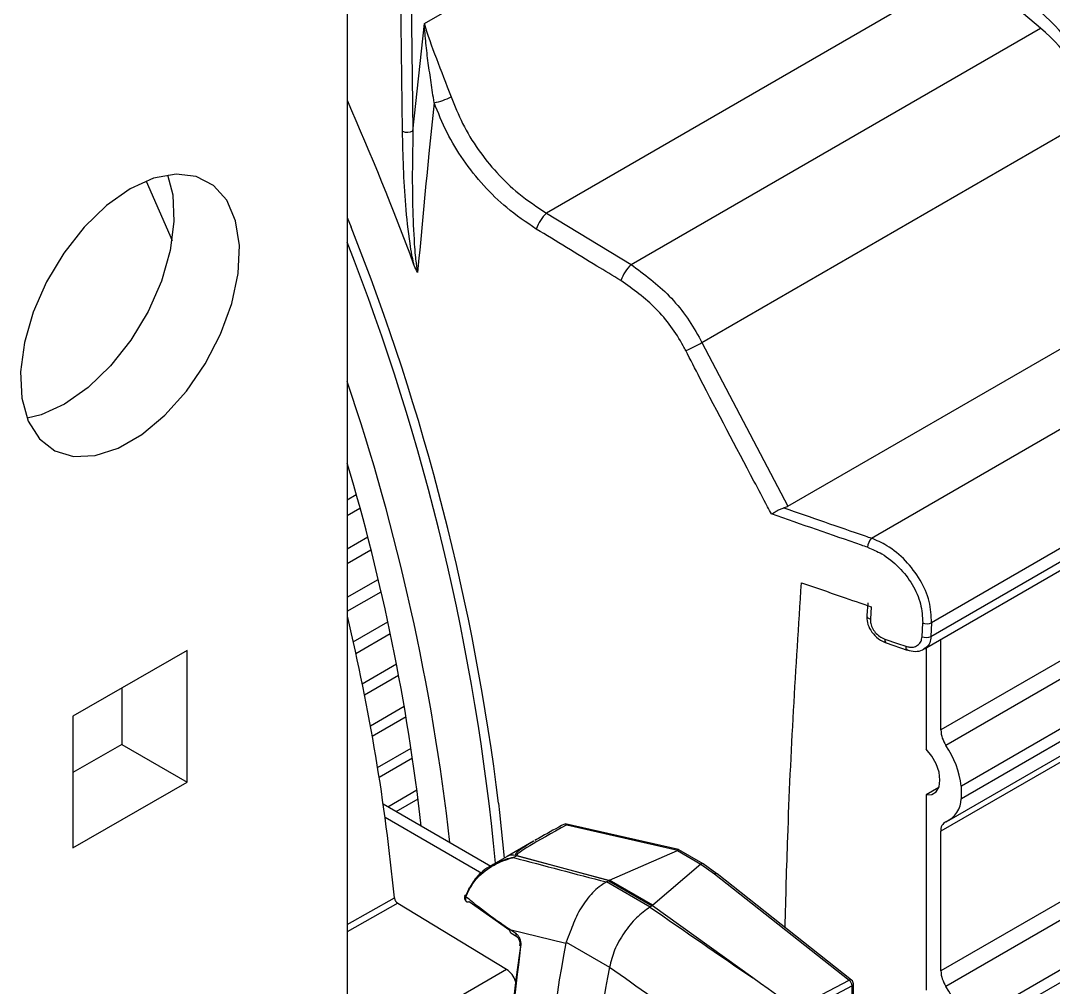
# Model space of a CAD drawing. Extents: x 6 to 134, y 3 to 97.
# Drawn here: x 18.283 to 20.383, y 8.611 to 10.576 of the extents above; entities that cross this region are included whole.
import ezdxf

# ---------------------------------------------------------------- set-up
doc = ezdxf.new("R2010")
doc.units = 0
doc.header["$MEASUREMENT"] = 0
doc.layers.add('OBJECT', color=7, linetype='CONTINUOUS')

msp = doc.modelspace()

# ---------------------------------------------------------------- linework, layer by layer
at = {"layer": 'OBJECT'}
for p, q in [((18.9471, 14.666), (18.9471, 7.7984)), ((19.0593, 10.352), (19.0482, 11.2138)), ((19.1038, 10.5705), (20.0106, 11.094)), ((19.0722, 10.9986), (19.0805, 10.3521)), ((20.2143, 10.6831), (19.352, 10.1853)), ((20.3569, 10.5615), (20.2143, 10.6831)), ((19.0805, 10.3521), (19.1038, 10.5705)), ((19.5241, 10.0808), (20.3569, 10.5615)), ((19.6681, 9.9222), (20.4823, 10.3923)), ((22.2294, 10.3323), (20.1542, 9.1343)), ((22.2309, 10.2957), (20.1647, 9.1029)), ((18.5378, 10.2504), (18.5907, 10.1297)), ((22.2413, 10.2008), (20.1959, 9.02)), ((18.9471, 10.176), (18.9546, 10.1569)), ((19.352, 10.1853), (19.5241, 10.0808)), ((22.2338, 10.171), (20.1959, 8.9945)), ((20.1713, 8.9508), (22.194, 10.1185)), ((22.1692, 10.0916), (20.1542, 8.9284)), ((19.0829, 10.0791), (19.0826, 10.0803)), ((19.0831, 10.0789), (19.0831, 10.0789)), ((19.0831, 10.0789), (19.0831, 10.0789)), ((19.8432, 9.5891), (20.6401, 10.0491)), ((20.0129, 9.5244), (20.7806, 9.9676)), ((19.6681, 9.9222), (19.8432, 9.5891)), ((20.8864, 9.7859), (20.1355, 9.3524)), ((22.1292, 9.7845), (20.1542, 8.6444)), ((20.1342, 9.3245), (20.8867, 9.7589)), ((22.1384, 9.7524), (20.1647, 8.613)), ((20.1207, 9.2991), (20.8764, 9.7354)), ((22.168, 9.6685), (20.1959, 8.5301)), ((22.168, 9.643), (20.1959, 8.5046)), ((18.9471, 9.6025), (18.9653, 9.6131)), ((18.9471, 9.5706), (18.9729, 9.5855)), ((18.9471, 9.5028), (18.9885, 9.5267)), ((18.9471, 9.4725), (18.9952, 9.5003)), ((18.9471, 9.4042), (19.0099, 9.4404)), ((18.9471, 9.3756), (19.0157, 9.4153)), ((20.0054, 9.3926), (20.0039, 9.3671)), ((20.0126, 9.3848), (20.0109, 9.3594)), ((18.9591, 9.3137), (19.0294, 9.3543)), ((20.116, 9.3239), (20.1173, 9.3518)), ((20.1355, 9.3524), (20.1342, 9.3245)), ((18.9643, 9.2899), (19.0345, 9.3304)), ((20.0429, 9.3115), (20.0857, 9.2968)), ((20.1542, 9.1343), (20.1542, 9.3185)), ((18.6211, 9.2961), (18.3892, 9.1622)), ((18.6211, 9.0283), (18.6211, 9.2961)), ((20.1242, 9.3012), (20.1242, 9.0949)), ((18.9774, 9.2282), (19.0471, 9.2684)), ((18.982, 9.2057), (19.0514, 9.2458)), ((18.4882, 9.2193), (18.4882, 9.105)), ((18.994, 9.143), (19.0629, 9.1828)), ((18.3892, 9.1622), (18.3892, 8.8944)), ((18.9978, 9.1218), (19.0665, 9.1615)), ((18.4882, 9.105), (18.3892, 9.0479)), ((18.4882, 9.105), (18.6211, 9.0283)), ((19.0087, 9.0581), (19.0768, 9.0974)), ((19.0119, 9.0384), (19.0798, 9.0776)), ((18.3892, 8.8944), (18.6211, 9.0283)), ((19.0295, 8.9783), (19.0888, 9.0125)), ((20.15, 9.0174), (20.1242, 9.0025)), ((20.1959, 8.9945), (20.1959, 9.02)), ((19.0467, 8.9684), (19.0911, 8.994)), ((20.1242, 9.0025), (20.1242, 8.605)), ((19.0201, 8.9838), (19.2391, 8.857)), ((19.0238, 8.9571), (19.2205, 8.8433)), ((19.3875, 8.9424), (19.3908, 8.9436)), ((19.621, 8.8909), (19.3903, 8.9437)), ((19.3938, 8.9415), (19.6191, 8.8898)), ((20.1542, 8.6444), (20.1542, 8.9284)), ((19.326, 8.9081), (19.2724, 8.8771)), ((19.4805, 8.8288), (19.6183, 8.8893)), ((19.6183, 8.8893), (19.6661, 8.8616)), ((19.6708, 8.8621), (19.6211, 8.8908)), ((19.2724, 8.8771), (19.2393, 8.858)), ((19.2849, 8.875), (19.2909, 8.8785)), ((19.4787, 8.8279), (19.2909, 8.8785)), ((19.292, 8.8791), (19.4799, 8.8285)), ((19.6661, 8.8616), (19.5685, 8.7778)), ((19.6663, 8.8617), (19.6942, 8.8416)), ((19.6989, 8.8418), (19.671, 8.8619)), ((19.4745, 8.8255), (19.4782, 8.8276)), ((19.5629, 8.7743), (19.4745, 8.8255)), ((19.4782, 8.8276), (19.5665, 8.7764)), ((19.4799, 8.8285), (19.4787, 8.8279)), ((19.5685, 8.7778), (19.4805, 8.8288)), ((19.6942, 8.8416), (19.9678, 8.6256)), ((19.9727, 8.6256), (19.699, 8.8417)), ((19.1951, 8.8123), (19.1883, 8.7977)), ((19.1884, 8.7951), (19.1957, 8.8111)), ((18.9471, 8.7386), (19.0428, 8.7931)), ((19.0496, 8.7819), (18.9471, 8.7235)), ((19.0496, 8.7819), (19.2708, 8.6476)), ((19.1949, 8.7852), (19.2775, 8.7269)), ((19.5665, 8.7764), (19.5629, 8.7743)), ((19.7717, 8.63), (19.5677, 8.777)), ((19.2775, 8.7284), (19.3915, 8.7007)), ((19.2897, 8.7206), (19.2775, 8.7284)), ((19.2794, 8.7219), (19.2916, 8.7142)), ((19.3915, 8.7007), (19.3923, 8.703)), ((19.3923, 8.703), (19.4804, 8.652)), ((18.9471, 8.4607), (19.2708, 8.6476)), ((19.4804, 8.652), (19.4803, 8.6519)), ((19.8725, 8.5754), (19.9678, 8.6256)), ((19.9737, 8.6137), (19.8874, 8.5682)), ((19.9737, 8.5889), (19.9737, 8.6137)), ((19.9765, 8.5903), (19.9765, 8.6178))]:
    msp.add_line(p, q, dxfattribs=at)
at = {"layer": 'OBJECT', "flags": 128}
for points in [[(18.5052, 10.2343), (18.4573, 10.2006), (18.4116, 10.1565), (18.3704, 10.104), (18.3354, 10.0456), (18.3084, 9.984), (18.2905, 9.922), (18.2827, 9.8626), (18.2853, 9.8086), (18.2982, 9.7624), (18.3208, 9.7263), (18.352, 9.7019), (18.3903, 9.6904), (18.434, 9.6923), (18.4811, 9.7075), (18.5292, 9.7353), (18.5763, 9.7744), (18.62, 9.823), (18.6583, 9.8788), (18.6895, 9.9392), (18.7121, 10.0013), (18.725, 10.0624), (18.7276, 10.1194), (18.7198, 10.1698), (18.7019, 10.2112), (18.6749, 10.2416), (18.6399, 10.2597), (18.5987, 10.2645), (18.553, 10.2559), (18.5052, 10.2343)], [(18.5815, 10.2628), (18.592, 10.2223), (18.5946, 10.1683), (18.5868, 10.1089), (18.569, 10.047), (18.542, 9.9853), (18.507, 9.9269), (18.4657, 9.8744), (18.4201, 9.8303), (18.3722, 9.7966)], [(19.0831, 10.0789), (19.0831, 10.0791), (19.083, 10.0793), (19.0829, 10.0794), (19.0829, 10.0796), (19.0828, 10.0798), (19.0827, 10.08), (19.0827, 10.0801), (19.0826, 10.0803)], [(18.3722, 9.7966), (18.3243, 9.775), (18.2959, 9.7681)], [(20.0036, 9.3671), (20.0036, 9.3669), (20.0037, 9.3657), (20.0045, 9.3639), (20.006, 9.3622), (20.0082, 9.3607), (20.0109, 9.3594)], [(20.0402, 9.3191), (20.066, 9.3102), (20.083, 9.3044)], [(20.1242, 9.0025), (20.1356, 9.003), (20.1447, 9.0086), (20.1505, 9.0187), (20.1524, 9.0324), (20.1505, 9.0484), (20.1447, 9.0651), (20.1356, 9.0812), (20.1242, 9.0949)], [(19.2546, 8.9854), (19.2568, 8.9663), (19.2658, 8.8734)], [(19.1957, 8.8111), (19.1947, 8.8117), (19.194, 8.8122), (19.1935, 8.8125), (19.1933, 8.8128), (19.1934, 8.8129), (19.1937, 8.8128), (19.1943, 8.8126), (19.1951, 8.8123)], [(19.1884, 8.7951), (19.1874, 8.7957), (19.1867, 8.7964), (19.1862, 8.7969), (19.1861, 8.7973), (19.1861, 8.7974)], [(19.3003, 8.6939), (19.2992, 8.6947), (19.2984, 8.6955), (19.2979, 8.6963), (19.2977, 8.6971), (19.2977, 8.6975)]]:
    msp.add_lwpolyline(points, dxfattribs=at)
at = {"layer": 'OBJECT'}
for centre, radius, start, end in [((20.0282, 10.2194), 0.4985, 24.3413, 48.7354), ((20.0281, 10.1868), 0.4985, 24.3413, 48.7354), ((19.101, 10.5307), 0.1231, 280.6098, 297.6852), ((13.7261, 8.0989), 5.7113, 20.2994, 23.9128), ((19.0697, 10.3729), 0.0234, 243.4952, 297.4987), ((19.4118, 10.1247), 0.0852, 134.5831, 160.7141), ((14.5656, 8.4086), 4.7244, 7.0127, 21.7185), ((14.6327, 8.4289), 4.6361, 5.3767, 21.4701), ((19.585, 10.0199), 0.0861, 134.9895, 160.9323), ((19.5778, 10.0603), 0.165, 290.4157, 303.1582), ((14.6779, 8.4004), 4.5062, 6.4326, 18.6653), ((14.8292, 8.4528), 4.296, 6.4968, 16.5552), ((20.0359, 9.504), 0.0307, 138.4982, 176.8051), ((14.8895, 8.3927), 4.1726, 5.5065, 13.4804), ((20.1256, 9.3757), 0.0254, 250.8654, 292.9718), ((20.0474, 9.3174), 0.00739, 166.5209, 232.5315), ((20.0902, 9.3027), 0.0074, 166.5765, 232.4036), ((20.1243, 9.3478), 0.0253, 250.9122, 293.0821), ((20.2136, 9.1366), 0.0594, 182.2569, 214.5658), ((20.0063, 8.9959), 0.1911, 7.2609, 34.0711), ((20.1432, 8.9959), 0.0527, 293.9676, 358.5322), ((20.173, 8.9307), 0.0189, 116.0881, 187.1141), ((19.2836, 8.8567), 0.0233, 75.8897, 118.8716), ((19.2955, 8.8478), 0.0321, 97.1666, 101.1343), ((19.3021, 8.859), 0.0225, 116.7561, 120.0124), ((19.1953, 8.7936), 0.01, 157.3299, 231.6213), ((19.1874, 8.7958), 0.00209, 65.0533, 127.5451), ((19.1948, 8.7909), 0.00767, 146.7149, 221.8219), ((19.1925, 8.7905), 0.0058, 234.5763, 295.161), ((19.2831, 8.7265), 0.00588, 161.5705, 230.892), ((19.2952, 8.7187), 0.00585, 161.4544, 231.9263), ((21.8997, 8.2192), 2.554, 169.1348, 178.1994), ((19.2449, 8.6087), 0.0467, 18.0389, 56.2941), ((22.0437, 8.1603), 2.6101, 169.1447, 176.7253), ((20.2136, 8.6467), 0.0594, 182.2569, 214.5658), ((19.9703, 8.6218), 0.00458, 57.7417, 123.2928), ((19.9588, 8.6137), 0.0148, 359.9389, 52.9036), ((19.9665, 8.6178), 0.01, 359.9378, 51.7087), ((19.9716, 8.6182), 0.00492, 294.4234, 354.9195), ((20.0063, 8.5059), 0.1911, 7.2609, 34.0711)]:
    msp.add_arc(centre, radius, start, end, dxfattribs=at)
for centre, major_axis, ratio, start_param, end_param in [((19.7002, 9.0848), (0.4086, 0.2053), 0.030932, 2.402897, 3.123561), ((19.7045, 9.0573), (0.4155, 0.1775), 0.058278, 2.689689, 3.16282), ((19.5916, 8.8963), (0.0277, -0.006), 0.182007, 6.036725, 6.177327), ((20.6846, 9.7383), (5.7608, -1.2905), 0.198511, 4.511648, 4.545339), ((19.7045, 9.0573), (0.4155, 0.1775), 0.058278, 3.16282, 3.215484), ((19.7002, 9.0848), (0.4086, 0.2053), 0.030932, 3.123561, 3.176225), ((19.7236, 8.82), (0.0576, -0.0415), 0.099981, 3.0913, 3.11748), ((19.6655, 8.8536), (0.00544, 0.0084), 0.540352, 6.256221, 7.043733), ((19.693, 8.8338), (0.00602, 0.00798), 0.517743, 6.271812, 7.08207), ((19.1577, 8.9108), (0.3276, -0.0728), 0.202062, 6.062142, 6.066346), ((19.1614, 8.9129), (0.3276, -0.0728), 0.202062, 6.066346, 6.072857), ((19.1611, 8.9131), (0.3326, -0.0717), 0.182007, 6.030208, 6.036725), ((20.2538, 8.2764), (0.6942, -0.495), 0.104675, 3.093894, 3.097234), ((18.1851, 11.666), (13.5326, -9.6672), 0.0947, 4.88167, 4.897182), ((20.2575, 8.2786), (0.6942, -0.495), 0.104675, 3.080803, 3.093894), ((20.258, 8.2783), (0.6909, -0.498), 0.099981, 3.11748, 3.130569), ((20.7028, 9.2867), (0.9788, 2.0011), 0.524292, 2.109953, 2.30619)]:
    msp.add_ellipse(centre, major_axis=major_axis, ratio=ratio, start_param=start_param, end_param=end_param, dxfattribs=at)
for points, knots in [([(19.1038, 10.5705), (19.1038, 10.5703), (19.1097, 10.5482), (19.1267, 10.5029), (19.1479, 10.4483), (19.1582, 10.4217)], [0, 0, 0, 0, 0.004206, 0.514099, 1, 1, 1, 1]), ([(19.1237, 10.4097), (19.1216, 10.4235), (19.1175, 10.4511), (19.1115, 10.4912), (19.1067, 10.5309), (19.1045, 10.5572), (19.1038, 10.5702), (19.1038, 10.5705)], [0, 0, 0, 0, 0.240523, 0.482861, 0.738719, 0.99568, 1, 1, 1, 1]), ([(19.1582, 10.4217), (19.1655, 10.4034), (19.1802, 10.3661), (19.2122, 10.314), (19.2507, 10.2661), (19.297, 10.2215), (19.3329, 10.1979), (19.352, 10.1853)], [0, 0, 0, 0, 0.190703, 0.387086, 0.577986, 0.774323, 1, 1, 1, 1]), ([(19.1237, 10.4097), (19.1201, 10.3752), (19.1081, 10.2597), (19.0975, 10.1449), (19.0901, 10.0643)], [0, 0, 0, 0, 0.298972, 1, 1, 1, 1]), ([(19.3314, 10.1528), (19.311, 10.1666), (19.2732, 10.1921), (19.2236, 10.2406), (19.1826, 10.2921), (19.1478, 10.349), (19.1318, 10.3893), (19.1237, 10.4097)], [0, 0, 0, 0, 0.225205, 0.416142, 0.612394, 0.803411, 1, 1, 1, 1]), ([(19.0826, 10.0803), (19.0823, 10.0817), (19.0808, 10.0882), (19.0779, 10.1026), (19.0676, 10.1684), (19.0617, 10.2526), (19.0599, 10.3271), (19.0593, 10.352)], [0, 0, 0, 0, 0.014234, 0.068612, 0.151706, 0.717441, 1, 1, 1, 1]), ([(19.0805, 10.3521), (19.0801, 10.327), (19.0786, 10.2514), (19.0799, 10.1671), (19.0849, 10.1018), (19.0866, 10.0856), (19.0881, 10.0747), (19.0893, 10.0681), (19.09, 10.065), (19.0901, 10.0643)], [0, 0, 0, 0, 0.268658, 0.805903, 0.884275, 0.935242, 0.969752, 0.993306, 1, 1, 1, 1]), ([(19.5036, 10.048), (19.4873, 10.0579), (19.4298, 10.0927), (19.3725, 10.1277), (19.3314, 10.1528)], [0, 0, 0, 0, 0.283443, 1, 1, 1, 1]), ([(19.0901, 10.0643), (19.09, 10.0645), (19.0871, 10.0691), (19.0851, 10.0741), (19.0831, 10.0789)], [0, 0, 0, 0, 0.0330774, 1, 1, 1, 1]), ([(19.5241, 10.0808), (19.5511, 10.0609), (19.6051, 10.0211), (19.6486, 9.9596), (19.6662, 9.9258), (19.6681, 9.9222)], [0, 0, 0, 0, 0.471497, 0.944245, 1, 1, 1, 1]), ([(19.6354, 9.9057), (19.6337, 9.9089), (19.6177, 9.9394), (19.5778, 9.9948), (19.5283, 10.0303), (19.5036, 10.048)], [0, 0, 0, 0, 0.055698, 0.528179, 1, 1, 1, 1]), ([(19.8099, 9.5734), (19.8073, 9.5783), (19.7953, 9.6006), (19.7463, 9.6924), (19.6907, 9.7982), (19.645, 9.8871), (19.6354, 9.9057)], [0, 0, 0, 0, 0.044596, 0.202193, 0.832595, 1, 1, 1, 1]), ([(19.8099, 9.5734), (19.81, 9.5734), (19.8112, 9.5741), (19.8146, 9.5762), (19.8205, 9.5798), (19.8278, 9.5837), (19.8327, 9.5852), (19.835, 9.5859)], [0, 0, 0, 0, 0.008355, 0.186424, 0.481886, 0.747032, 1, 1, 1, 1]), ([(19.8432, 9.5891), (19.8409, 9.588), (19.8383, 9.5867), (19.8353, 9.586), (19.835, 9.5859)], [0, 0, 0, 0, 0.9161104, 1, 1, 1, 1]), ([(19.835, 9.5859), (19.8901, 9.5668), (19.9494, 9.5463), (20.0087, 9.5258), (20.0129, 9.5244)], [0, 0, 0, 0, 0.930024, 1, 1, 1, 1]), ([(20.0052, 9.5057), (20.001, 9.5072), (19.9359, 9.5297), (19.8709, 9.5523), (19.8099, 9.5734)], [0, 0, 0, 0, 0.0637331, 1, 1, 1, 1]), ([(20.1355, 9.3524), (20.1347, 9.3667), (20.1332, 9.3954), (20.1136, 9.4401), (20.0835, 9.4797), (20.0482, 9.5089), (20.0235, 9.5197), (20.0129, 9.5244)], [0, 0, 0, 0, 0.208662, 0.417282, 0.626121, 0.83894, 1, 1, 1, 1]), ([(20.0052, 9.5057), (20.015, 9.5016), (20.0376, 9.4922), (20.07, 9.4662), (20.0975, 9.4308), (20.1153, 9.3906), (20.1166, 9.3647), (20.1173, 9.3518)], [0, 0, 0, 0, 0.161508, 0.374623, 0.583393, 0.791695, 1, 1, 1, 1]), ([(19.8374, 8.7325), (19.8391, 8.7936), (19.843, 8.9397), (19.8539, 9.1735), (19.8651, 9.3469), (19.8707, 9.4336)], [0, 0, 0, 0, 0.264569, 0.632217, 1, 1, 1, 1]), ([(19.8707, 9.4336), (19.8977, 9.4243), (19.945, 9.408), (19.9923, 9.3917), (20.0126, 9.3848)], [0, 0, 0, 0, 0.571195, 1, 1, 1, 1]), ([(20.0039, 9.3669), (20.0039, 9.3623), (20.0039, 9.3521), (20.011, 9.3363), (20.0232, 9.3221), (20.0349, 9.314), (20.0418, 9.3121), (20.0429, 9.3118)], [0, 0, 0, 0, 0.200355, 0.439336, 0.690134, 0.950772, 1, 1, 1, 1]), ([(20.0109, 9.3594), (20.0109, 9.3573), (20.0109, 9.3519), (20.014, 9.3424), (20.0205, 9.3323), (20.0296, 9.3238), (20.0366, 9.3207), (20.0402, 9.3191)], [0, 0, 0, 0, 0.131882, 0.340992, 0.557149, 0.778709, 1, 1, 1, 1]), ([(20.083, 9.3044), (20.0856, 9.3037), (20.0918, 9.302), (20.1009, 9.3029), (20.109, 9.3072), (20.1146, 9.3143), (20.1155, 9.3207), (20.116, 9.3239)], [0, 0, 0, 0, 0.1604329, 0.3776303, 0.5880803, 0.7939226, 1, 1, 1, 1]), ([(20.1342, 9.3245), (20.1336, 9.32), (20.1324, 9.3112), (20.1269, 9.3027), (20.1218, 9.3004), (20.1203, 9.2997)], [0, 0, 0, 0, 0.41397, 0.825395, 1, 1, 1, 1]), ([(20.0858, 9.2972), (20.0912, 9.2958), (20.1018, 9.293), (20.1143, 9.295), (20.1194, 9.2989), (20.1204, 9.2996)], [0, 0, 0, 0, 0.453808, 0.888666, 1, 1, 1, 1]), ([(19.3886, 8.943), (19.3731, 8.9346), (19.3527, 8.9236), (19.3333, 8.9121), (19.3287, 8.9094)], [0, 0, 0, 0, 0.759489, 1, 1, 1, 1]), ([(19.3908, 8.9436), (19.3918, 8.9431), (19.3927, 8.9427), (19.3938, 8.9415), (19.3938, 8.9415)], [0, 0, 0, 0, 0.980027, 1, 1, 1, 1]), ([(19.6211, 8.8907), (19.6211, 8.8908), (19.621, 8.891), (19.6201, 8.8908), (19.6194, 8.8901), (19.6191, 8.8898)], [0, 0, 0, 0, 0.1177709, 0.672635, 1, 1, 1, 1]), ([(19.2849, 8.875), (19.2848, 8.875), (19.2835, 8.8748), (19.2793, 8.8738), (19.2654, 8.8702), (19.2408, 8.8604), (19.2124, 8.841), (19.2003, 8.821), (19.1951, 8.8123)], [0, 0, 0, 0, 0.00366, 0.034965, 0.112488, 0.381452, 0.732443, 1, 1, 1, 1]), ([(19.1957, 8.8111), (19.2006, 8.8189), (19.2133, 8.8389), (19.2439, 8.8604), (19.2702, 8.871), (19.2836, 8.8747), (19.2848, 8.875), (19.2849, 8.875)], [0, 0, 0, 0, 0.244744, 0.626729, 0.967928, 0.996144, 1, 1, 1, 1]), ([(19.4741, 8.8253), (19.4704, 8.823), (19.4571, 8.8148), (19.4358, 8.7937), (19.4142, 8.7605), (19.4018, 8.7275), (19.395, 8.7099), (19.3923, 8.703)], [0, 0, 0, 0, 0.097508, 0.351331, 0.599304, 0.843154, 1, 1, 1, 1]), ([(19.0428, 8.7931), (19.043, 8.7921), (19.0432, 8.7906), (19.044, 8.7886), (19.0448, 8.7871), (19.0457, 8.7857), (19.0467, 8.7844), (19.048, 8.7831), (19.049, 8.7824), (19.0496, 8.7819)], [0, 0, 0, 0, 0.235211, 0.351549, 0.467887, 0.584225, 0.700562, 0.8169, 1, 1, 1, 1]), ([(19.2775, 8.7284), (19.2731, 8.7314), (19.2511, 8.7464), (19.2208, 8.7684), (19.1968, 8.7882), (19.1884, 8.7951)], [0, 0, 0, 0, 0.1396833, 0.6986629, 1, 1, 1, 1]), ([(19.5626, 8.7741), (19.5533, 8.7674), (19.5346, 8.754), (19.5093, 8.7225), (19.4893, 8.6874), (19.4833, 8.6636), (19.4804, 8.652)], [0, 0, 0, 0, 0.253584, 0.507165, 0.760847, 1, 1, 1, 1]), ([(19.3003, 8.6939), (19.3005, 8.6961), (19.3008, 8.7004), (19.2993, 8.7074), (19.2964, 8.7138), (19.2929, 8.7182), (19.2905, 8.72), (19.2897, 8.7206)], [0, 0, 0, 0, 0.2190622, 0.4380201, 0.659218, 0.8799994, 1, 1, 1, 1]), ([(19.2916, 8.7141), (19.2919, 8.7139), (19.2926, 8.7134), (19.2944, 8.7114), (19.2961, 8.7084), (19.2974, 8.7046), (19.298, 8.7008), (19.2979, 8.6983), (19.2977, 8.6975), (19.2977, 8.6975)], [0, 0, 0, 0, 0.1181071, 0.2798655, 0.4501128, 0.6368698, 0.8318313, 0.9966928, 1, 1, 1, 1]), ([(19.2684, 8.3173), (19.2684, 8.3227), (19.2688, 8.3502), (19.2725, 8.4718), (19.2879, 8.5946), (19.3003, 8.6939)], [0, 0, 0, 0, 0.045653, 0.228294, 1, 1, 1, 1]), ([(19.4803, 8.6519), (19.5377, 8.6118), (19.6363, 8.5429), (19.7352, 8.4741), (19.7766, 8.4453)], [0, 0, 0, 0, 0.581449, 1, 1, 1, 1]), ([(20.2776, 8.2735), (20.2735, 8.2763), (20.253, 8.2906), (20.1671, 8.3506), (20.0018, 8.4662), (19.8544, 8.5712), (19.7717, 8.63)], [0, 0, 0, 0, 0.024148, 0.120739, 0.507103, 1, 1, 1, 1])]:
    msp.add_open_spline(points, degree=3, knots=knots, dxfattribs=at)

doc.saveas('drawing.dxf')
